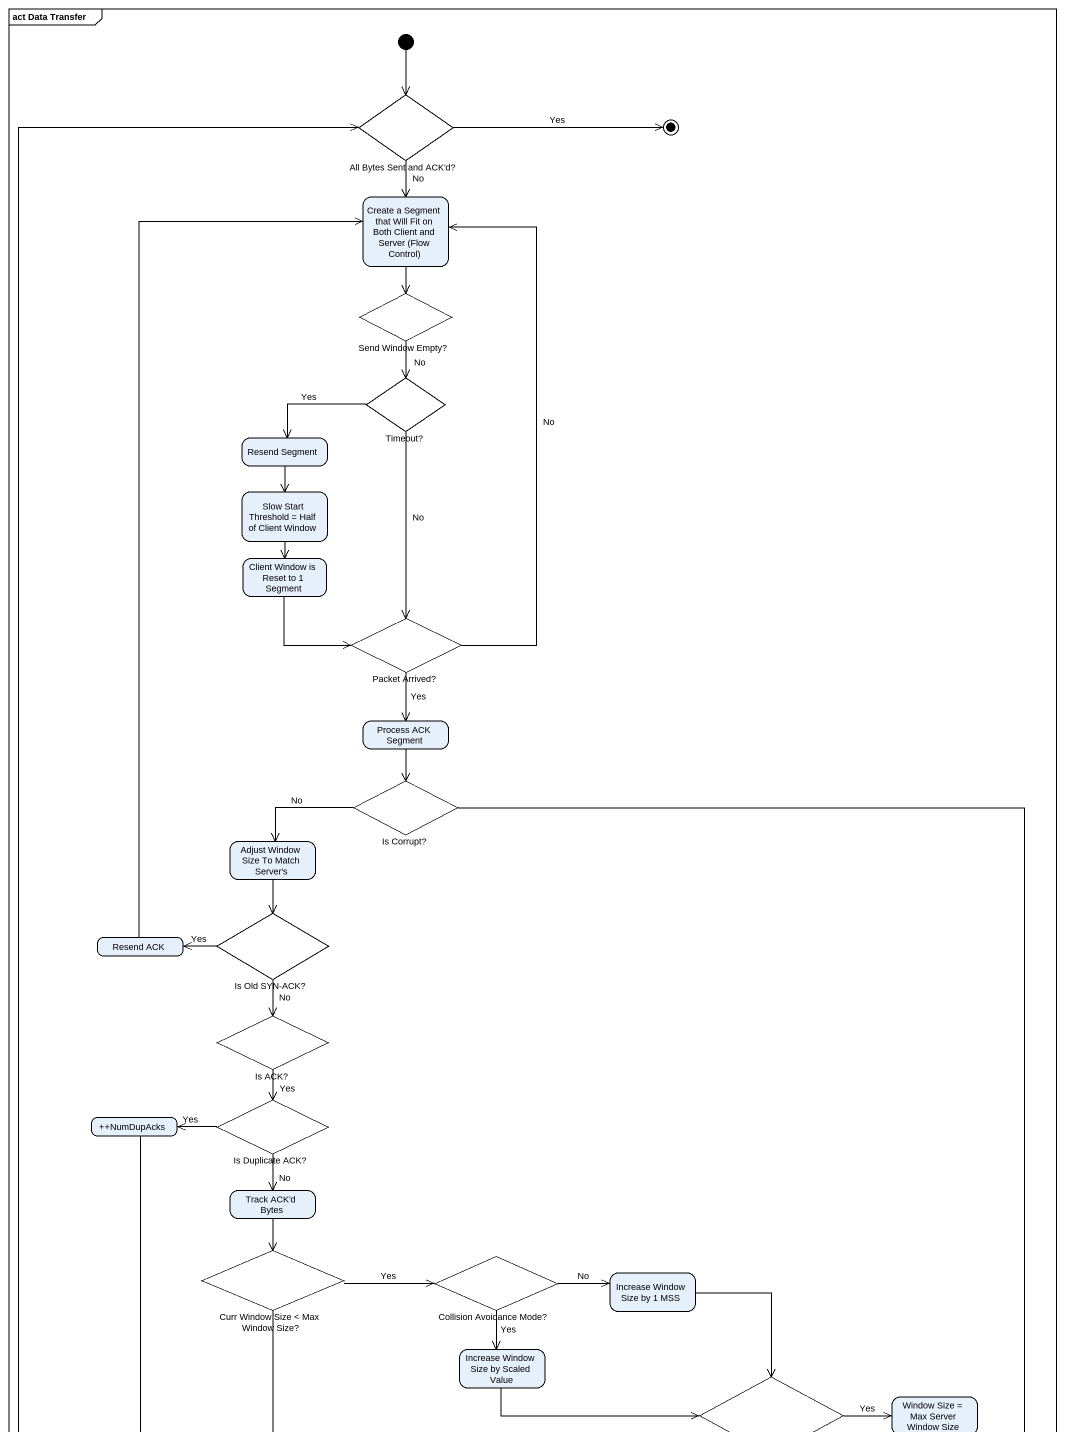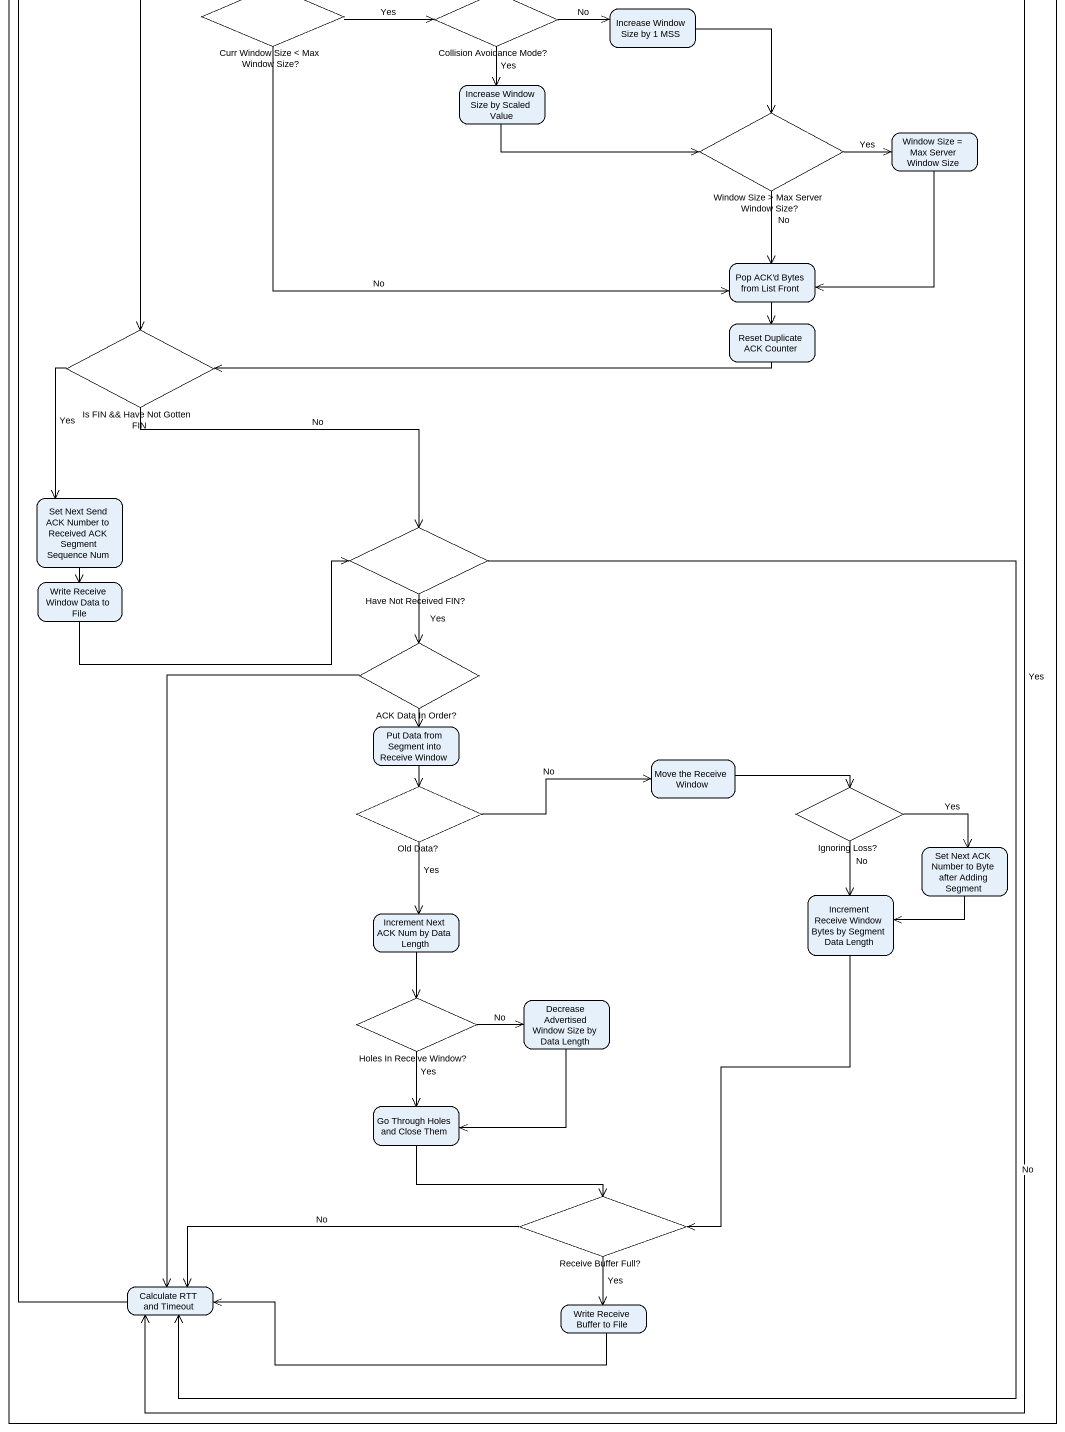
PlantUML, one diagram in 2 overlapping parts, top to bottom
@startuml
mainframe act Data Transfer
hide empty description
state "All Bytes Sent and ACK'd?" as All_Bytes_Sent_and_ACK_d <<choice>>
state "Create a Segment that Will Fit on Both Client and Server (Flow Control)" as Create_a_Segment_that_Will
state "Send Window Empty?" as Send_Window_Empty <<choice>>
state "Timeout?" as Timeout <<choice>>
state "Resend Segment" as Resend_Segment
state "Slow Start Threshold = Half of Client Window" as Slow_Start_Threshold_Half
state "Client Window is Reset to 1 Segment" as Client_Window_is_Reset_to_1
state "Packet Arrived?" as Packet_Arrived <<choice>>
state "Process ACK Segment" as Process_ACK_Segment
state "Is Corrupt?" as Is_Corrupt <<choice>>
state "Adjust Window Size To Match Server's" as Adjust_Window_Size_To_Match
state "Resend ACK" as Resend_ACK
state "Is Old SYN-ACK?" as Is_Old_SYN_ACK <<choice>>
state "Is ACK?" as Is_ACK <<choice>>
state "++NumDupAcks" as NumDupAcks
state "Is Duplicate ACK?" as Is_Duplicate_ACK <<choice>>
state "Track ACK'd Bytes" as Track_ACK_d_Bytes
state "Curr Window Size < Max Window Size?" as Curr_Window_Size_Max_Window <<choice>>
state "Collision Avoidance Mode?" as Collision_Avoidance_Mode <<choice>>
state "Increase Window Size by 1 MSS" as Increase_Window_Size_by_1
state "Increase Window Size by Scaled Value" as Increase_Window_Size_by
state "Window Size > Max Server Window Size?" as Window_Size_Max_Server <<choice>>
state "Window Size = Max Server Window Size" as Window_Size_Max_Server_2
state "Pop ACK'd Bytes from List Front" as Pop_ACK_d_Bytes_from_List
state "Is FIN && Have Not Gotten FIN" as Is_FIN_Have_Not_Gotten_FIN <<choice>>
state "Reset Duplicate ACK Counter" as Reset_Duplicate_ACK_Counter
state "Set Next Send ACK Number to Received ACK Segment Sequence Num" as Set_Next_Send_ACK_Number_to
state "Have Not Received FIN?" as Have_Not_Received_FIN <<choice>>
state "Write Receive Window Data to File" as Write_Receive_Window_Data
state "ACK Data In Order?" as ACK_Data_In_Order <<choice>>
state "Put Data from Segment into Receive Window" as Put_Data_from_Segment_into
state "Move the Receive Window" as Move_the_Receive_Window
state "Old Data?" as Old_Data <<choice>>
state "Ignoring Loss?" as Ignoring_Loss <<choice>>
state "Set Next ACK Number to Byte after Adding Segment" as Set_Next_ACK_Number_to_Byte
state "Increment Next ACK Num by Data Length" as Increment_Next_ACK_Num_by
state "Increment Receive Window Bytes by Segment Data Length" as Increment_Receive_Window
state "Holes In Receive Window?" as Holes_In_Receive_Window <<choice>>
state "Decrease Advertised Window Size by Data Length" as Decrease_Advertised_Window
state "Go Through Holes and Close Them" as Go_Through_Holes_and_Close
state "Receive Buffer Full?" as Receive_Buffer_Full <<choice>>
state "Calculate RTT and Timeout" as Calculate_RTT_and_Timeout
state "Write Receive Buffer to File" as Write_Receive_Buffer_to_File
[*] --> All_Bytes_Sent_and_ACK_d
All_Bytes_Sent_and_ACK_d --> Create_a_Segment_that_Will : No
Create_a_Segment_that_Will --> Send_Window_Empty
Send_Window_Empty --> Timeout : No
Timeout -left-> Resend_Segment : Yes
Timeout --> Packet_Arrived : No
Resend_Segment --> Slow_Start_Threshold_Half
Slow_Start_Threshold_Half --> Client_Window_is_Reset_to_1
Client_Window_is_Reset_to_1 -right-> Packet_Arrived
Packet_Arrived -up-> Create_a_Segment_that_Will : No
Packet_Arrived --> Process_ACK_Segment : Yes
Process_ACK_Segment --> Is_Corrupt
Is_Corrupt -left-> Adjust_Window_Size_To_Match : No
Is_Corrupt --> Calculate_RTT_and_Timeout : Yes
Adjust_Window_Size_To_Match --> Is_Old_SYN_ACK
Resend_ACK -up-> Create_a_Segment_that_Will
Is_Old_SYN_ACK -left-> Resend_ACK : Yes
Is_Old_SYN_ACK --> Is_ACK : No
Is_ACK --> Is_Duplicate_ACK : Yes
NumDupAcks --> Is_FIN_Have_Not_Gotten_FIN
Is_Duplicate_ACK -left-> NumDupAcks : Yes
Is_Duplicate_ACK --> Track_ACK_d_Bytes : No
Track_ACK_d_Bytes --> Curr_Window_Size_Max_Window
Curr_Window_Size_Max_Window -right-> Collision_Avoidance_Mode : Yes
Curr_Window_Size_Max_Window -right-> Pop_ACK_d_Bytes_from_List : No
Collision_Avoidance_Mode -right-> Increase_Window_Size_by_1 : No
Collision_Avoidance_Mode --> Increase_Window_Size_by : Yes
Increase_Window_Size_by_1 --> Window_Size_Max_Server
Increase_Window_Size_by -right-> Window_Size_Max_Server
Window_Size_Max_Server -right-> Window_Size_Max_Server_2 : Yes
Window_Size_Max_Server --> Pop_ACK_d_Bytes_from_List : No
Window_Size_Max_Server_2 --> Pop_ACK_d_Bytes_from_List
Pop_ACK_d_Bytes_from_List --> Reset_Duplicate_ACK_Counter
Is_FIN_Have_Not_Gotten_FIN --> Set_Next_Send_ACK_Number_to : Yes
Is_FIN_Have_Not_Gotten_FIN --> Have_Not_Received_FIN : No
Reset_Duplicate_ACK_Counter -left-> Is_FIN_Have_Not_Gotten_FIN
Set_Next_Send_ACK_Number_to --> Write_Receive_Window_Data
Have_Not_Received_FIN --> ACK_Data_In_Order : Yes
Have_Not_Received_FIN --> Calculate_RTT_and_Timeout : No
Write_Receive_Window_Data -right-> Have_Not_Received_FIN
ACK_Data_In_Order --> Put_Data_from_Segment_into
ACK_Data_In_Order --> Calculate_RTT_and_Timeout
Put_Data_from_Segment_into --> Old_Data
Move_the_Receive_Window -right-> Ignoring_Loss
Old_Data -right-> Move_the_Receive_Window : No
Old_Data --> Increment_Next_ACK_Num_by : Yes
Ignoring_Loss -right-> Set_Next_ACK_Number_to_Byte : Yes
Ignoring_Loss --> Increment_Receive_Window : No
Set_Next_ACK_Number_to_Byte -left-> Increment_Receive_Window
Increment_Next_ACK_Num_by --> Holes_In_Receive_Window
Increment_Receive_Window --> Receive_Buffer_Full
Holes_In_Receive_Window -right-> Decrease_Advertised_Window : No
Holes_In_Receive_Window --> Go_Through_Holes_and_Close : Yes
Decrease_Advertised_Window --> Go_Through_Holes_and_Close
Go_Through_Holes_and_Close -right-> Receive_Buffer_Full
Receive_Buffer_Full -left-> Calculate_RTT_and_Timeout : No
Receive_Buffer_Full --> Write_Receive_Buffer_to_File : Yes
Calculate_RTT_and_Timeout -up-> All_Bytes_Sent_and_ACK_d
Write_Receive_Buffer_to_File -left-> Calculate_RTT_and_Timeout
All_Bytes_Sent_and_ACK_d -right-> [*] : Yes
@enduml
